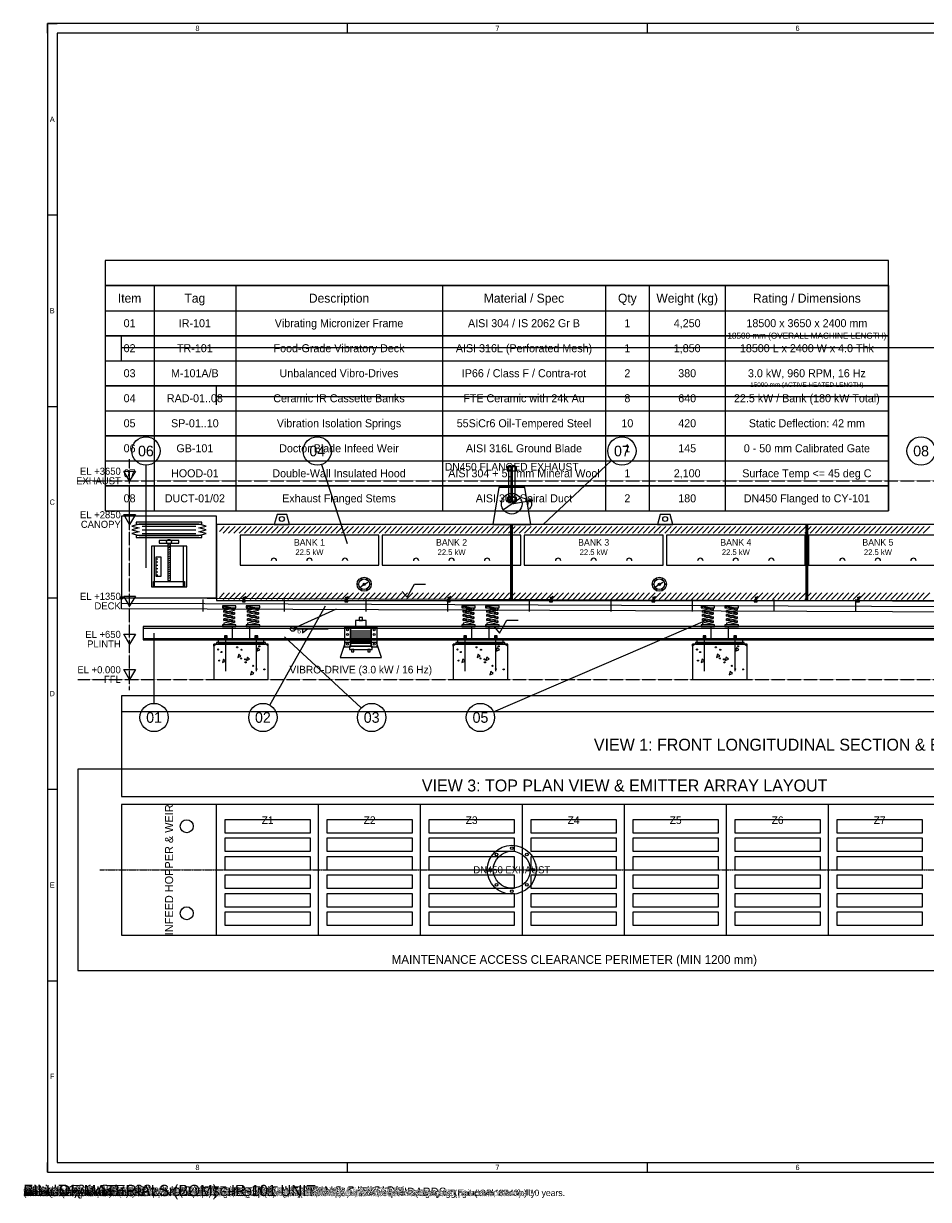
# Model space of a CAD drawing. Header units: metres. Extents: x 0 to 44560, y -62 to 21560.
# Drawn here: x 0 to 16635, y -62 to 21560 of the extents above; entities that cross this region are included whole.
import ezdxf
from ezdxf.enums import TextEntityAlignment as Align

# ---------------------------------------------------------------- set-up
doc = ezdxf.new("R2010")
doc.units = ezdxf.units.M
doc.linetypes.add('CENTER', pattern=[5.08, 3.175, -0.635, 0.635, -0.635])
doc.linetypes.add('DASHED', pattern=[1.524, 1.27, -0.254])
for name, color, linetype in [('BORDER', 7, 'Continuous'), ('DIMENSIONS', 6, 'Continuous'), ('EQUIPMENT', 4, 'Continuous'), ('EQUIPMENT_CENTERLINE', 1, 'Continuous'), ('EQUIPMENT_INTERNALS', 8, 'Continuous'), ('HATCH', 9, 'Continuous'), ('PIPING_PRIMARY', 5, 'Continuous'), ('STRUCTURE', 8, 'Continuous'), ('TABLES', 7, 'Continuous'), ('TAGS', 2, 'Continuous'), ('TEXT', 7, 'Continuous'), ('TITLEBLOCK', 7, 'Continuous'), ('VALVES', 7, 'Continuous')]:
    doc.layers.add(name, color=color, linetype=linetype)

msp = doc.modelspace()

# ---------------------------------------------------------------- linework, layer by layer
at = {"layer": 'BORDER', "color": 7}
for p, q in [((440, 21384), (440, 21560)), ((440, 21560), (616, 21560)), ((5955, 21384), (5955, 21560)), ((11470, 21384), (11470, 21560)), ((440, 18040), (616, 18040)), ((440, 14520), (616, 14520)), ((440, 11000), (616, 11000)), ((440, 7480), (616, 7480)), ((440, 3960), (616, 3960)), ((440, 440), (440, 616)), ((440, 440), (616, 440)), ((5955, 440), (5955, 616)), ((11470, 440), (11470, 616))]:
    msp.add_line(p, q, dxfattribs=at)
for points in [[(440, 440), (44560, 440), (44560, 21560), (440, 21560)], [(616, 616), (44384, 616), (44384, 21384), (616, 21384)]]:
    msp.add_lwpolyline(points, close=True, dxfattribs=at)
at = {"layer": 'BORDER', "color": 8}
msp.add_lwpolyline([(1800, 7350), (21000, 7350), (21000, 9200), (1800, 9200)], close=True, dxfattribs=at)
at = {"layer": 'DIMENSIONS', "color": 6}
for p, q in [((1800, 15350), (1800, 15800)), ((1800, 15600), (27000, 15600)), ((3550, 14550), (3550, 14900)), ((3550, 14700), (25250, 14700))]:
    msp.add_line(p, q, dxfattribs=at)
at = {"layer": 'DIMENSIONS', "color": 8, "linetype": 'DASHED'}
for p, q in [((1950, 9300), (1950, 13550)), ((1000, 13150), (20600, 13150))]:
    msp.add_line(p, q, dxfattribs=at)
at = {"layer": 'DIMENSIONS', "color": 7}
for p, q in [((2250, 13440), (2250, 11550)), ((5480, 13453), (5950, 12000)), ((10810, 13523), (9550, 12350)), ((7050, 11010), (7185, 11250)), ((7185, 11250), (7392, 11250)), ((6960, 11118), (7050, 11010)), ((4527, 9027), (5550, 10850)), ((5750, 10790), (4950, 10430)), ((8639, 8903), (12580, 10600)), ((4950, 10430), (5600, 10430)), ((8660, 10458), (8750, 10350)), ((8750, 10350), (8885, 10590)), ((8885, 10590), (9092, 10590)), ((2400, 9060), (2400, 10350)), ((6209, 8977), (4800, 10280))]:
    msp.add_line(p, q, dxfattribs=at)
at = {"layer": 'DIMENSIONS', "color": 1}
for points in [[(1950, 13150), (1842, 13330), (2058, 13330)], [(1950, 12350), (1842, 12530), (2058, 12530)], [(1950, 10850), (1842, 11030), (2058, 11030)], [(1950, 10150), (1842, 10330), (2058, 10330)], [(1950, 9500), (1842, 9680), (2058, 9680)]]:
    msp.add_lwpolyline(points, close=True, dxfattribs=at)
at = {"layer": 'DIMENSIONS', "color": 7}
msp.add_lwpolyline([(5130, 10430), (5130, 10355), (5220, 10430)], close=True, dxfattribs=at)
for centre, radius in [((2250, 13700), 260), ((5400, 13700), 260), ((11000, 13700), 260), ((16500, 13700), 260), ((4950, 10430), 45), ((2400, 8800), 260), ((4400, 8800), 260), ((6400, 8800), 260), ((8400, 8800), 260)]:
    msp.add_circle(centre, radius, dxfattribs=at)
at = {"layer": 'EQUIPMENT', "color": 4}
for p, q in [((8975, 10950), (8975, 12350)), ((14400, 10950), (14400, 12350)), ((3300, 10750), (3300, 10970)), ((4800, 10750), (4800, 10970)), ((6300, 10750), (6300, 10970)), ((7800, 10750), (7800, 10970)), ((9300, 10750), (9300, 10970)), ((10800, 10750), (10800, 10970)), ((12300, 10750), (12300, 10970)), ((13800, 10750), (13800, 10970)), ((15300, 10750), (15300, 10970))]:
    msp.add_line(p, q, dxfattribs=at)
for points in [[(8625, 12350), (9325, 12350), (9215, 13030), (8735, 13030)], [(1800, 11000), (3550, 11000), (3550, 12500), (1800, 12500)], [(2125, 12355), (1993, 12320), (2125, 12285), (1993, 12250), (2125, 12215), (1993, 12180), (2125, 12145), (3225, 12145), (3357, 12180), (3225, 12215), (3357, 12250), (3225, 12285), (3357, 12320), (3225, 12355)], [(3550, 10950), (25250, 10950), (25250, 12350), (3550, 12350)], [(2350, 11200), (3000, 11200), (3000, 11950), (2350, 11950)], [(2390, 11300), (2960, 11300), (2960, 11200), (2390, 11200)], [(1800, 11000), (27000, 10900), (27000, 10700), (1800, 10800)], [(4036, 10951), (4095, 11014), (4082, 11023), (4028, 10960)], [(5918, 10951), (5977, 11014), (5963, 11023), (5909, 10960)], [(7800, 10951), (7859, 11014), (7845, 11023), (7791, 10960)], [(9682, 10951), (9740, 11014), (9727, 11023), (9673, 10960)], [(11564, 10951), (11622, 11014), (11609, 11023), (11555, 10960)], [(13446, 10951), (13504, 11014), (13491, 11023), (13437, 10960)], [(15327, 10951), (15386, 11014), (15372, 11023), (15318, 10960)], [(5900, 10098), (6008, 10098), (6008, 10462), (5900, 10462)], [(6008, 10109), (6392, 10109), (6392, 10451), (6008, 10451)], [(6392, 10098), (6500, 10098), (6500, 10462), (6392, 10462)], [(1800, 4800), (20300, 4800), (20300, 7200), (1800, 7200)], [(1800, 4800), (3550, 4800), (3550, 7200), (1800, 7200)]]:
    msp.add_lwpolyline(points, close=True, dxfattribs=at)
at = {"layer": 'EQUIPMENT', "color": 7}
for points in [[(6170, 10584), (6230, 10584), (6230, 10641), (6170, 10641)], [(6104, 10451), (6296, 10451), (6296, 10584), (6104, 10584)]]:
    msp.add_lwpolyline(points, close=True, dxfattribs=at)
at = {"layer": 'EQUIPMENT', "color": 4}
for centre, radius in [((8975, 12730), 190), ((6262, 11250), 130), ((11688, 11250), 130), ((1800, 11000), 25), ((8975, 6000), 450)]:
    msp.add_circle(centre, radius, dxfattribs=at)
at = {"layer": 'EQUIPMENT', "color": 7}
for centre, radius in [((6262, 11250), 97.5), ((11688, 11250), 97.5), ((3000, 6800), 120), ((3000, 5200), 120)]:
    msp.add_circle(centre, radius, dxfattribs=at)
at = {"layer": 'EQUIPMENT_CENTERLINE', "color": 1, "linetype": 'CENTER'}
msp.add_line((1400, 6000), (27400, 6000), dxfattribs=at)
at = {"layer": 'EQUIPMENT_INTERNALS', "color": 8}
for p, q in [((2180, 12320), (3170, 12320)), ((2180, 12250), (3170, 12250)), ((2180, 12180), (3170, 12180)), ((6198, 11211), (6328, 11289)), ((11622, 11211), (11752, 11289)), ((1800, 10900), (27000, 10800)), ((6020, 10394), (6380, 10394)), ((6020, 10356), (6380, 10356)), ((6020, 10318), (6380, 10318)), ((6020, 10280), (6380, 10280)), ((6020, 10242), (6380, 10242)), ((6020, 10204), (6380, 10204)), ((6020, 10166), (6380, 10166)), ((3550, 4800), (3550, 7200)), ((5425, 4800), (5425, 7200)), ((7300, 4800), (7300, 7200)), ((9175, 4800), (9175, 7200)), ((11050, 4800), (11050, 7200)), ((12925, 4800), (12925, 7200)), ((14800, 4800), (14800, 7200))]:
    msp.add_line(p, q, dxfattribs=at)
at = {"layer": 'EQUIPMENT_INTERNALS', "color": 1}
for points in [[(3980, 11600), (6532, 11600), (6532, 12150), (3980, 12150)], [(6592, 11600), (9145, 11600), (9145, 12150), (6592, 12150)], [(9205, 11600), (11758, 11600), (11758, 12150), (9205, 12150)], [(11818, 11600), (14370, 11600), (14370, 12150), (11818, 12150)], [(14430, 11600), (16982, 11600), (16982, 12150), (14430, 12150)], [(3700, 6680), (5275, 6680), (5275, 6920), (3700, 6920)], [(5575, 6680), (7150, 6680), (7150, 6920), (5575, 6920)], [(7450, 6680), (9025, 6680), (9025, 6920), (7450, 6920)], [(9325, 6680), (10900, 6680), (10900, 6920), (9325, 6920)], [(11200, 6680), (12775, 6680), (12775, 6920), (11200, 6920)], [(13075, 6680), (14650, 6680), (14650, 6920), (13075, 6920)], [(14950, 6680), (16525, 6680), (16525, 6920), (14950, 6920)], [(3700, 6340), (5275, 6340), (5275, 6580), (3700, 6580)], [(5575, 6340), (7150, 6340), (7150, 6580), (5575, 6580)], [(7450, 6340), (9025, 6340), (9025, 6580), (7450, 6580)], [(9325, 6340), (10900, 6340), (10900, 6580), (9325, 6580)], [(11200, 6340), (12775, 6340), (12775, 6580), (11200, 6580)], [(13075, 6340), (14650, 6340), (14650, 6580), (13075, 6580)], [(14950, 6340), (16525, 6340), (16525, 6580), (14950, 6580)], [(3700, 6000), (5275, 6000), (5275, 6240), (3700, 6240)], [(5575, 6000), (7150, 6000), (7150, 6240), (5575, 6240)], [(7450, 6000), (9025, 6000), (9025, 6240), (7450, 6240)], [(9325, 6000), (10900, 6000), (10900, 6240), (9325, 6240)], [(11200, 6000), (12775, 6000), (12775, 6240), (11200, 6240)], [(13075, 6000), (14650, 6000), (14650, 6240), (13075, 6240)], [(14950, 6000), (16525, 6000), (16525, 6240), (14950, 6240)], [(3700, 5660), (5275, 5660), (5275, 5900), (3700, 5900)], [(5575, 5660), (7150, 5660), (7150, 5900), (5575, 5900)], [(7450, 5660), (9025, 5660), (9025, 5900), (7450, 5900)], [(9325, 5660), (10900, 5660), (10900, 5900), (9325, 5900)], [(11200, 5660), (12775, 5660), (12775, 5900), (11200, 5900)], [(13075, 5660), (14650, 5660), (14650, 5900), (13075, 5900)], [(14950, 5660), (16525, 5660), (16525, 5900), (14950, 5900)], [(3700, 5320), (5275, 5320), (5275, 5560), (3700, 5560)], [(5575, 5320), (7150, 5320), (7150, 5560), (5575, 5560)], [(7450, 5320), (9025, 5320), (9025, 5560), (7450, 5560)], [(9325, 5320), (10900, 5320), (10900, 5560), (9325, 5560)], [(11200, 5320), (12775, 5320), (12775, 5560), (11200, 5560)], [(13075, 5320), (14650, 5320), (14650, 5560), (13075, 5560)], [(14950, 5320), (16525, 5320), (16525, 5560), (14950, 5560)], [(3700, 4980), (5275, 4980), (5275, 5220), (3700, 5220)], [(5575, 4980), (7150, 4980), (7150, 5220), (5575, 5220)], [(7450, 4980), (9025, 4980), (9025, 5220), (7450, 5220)], [(9325, 4980), (10900, 4980), (10900, 5220), (9325, 5220)], [(11200, 4980), (12775, 4980), (12775, 5220), (11200, 5220)], [(13075, 4980), (14650, 4980), (14650, 5220), (13075, 5220)], [(14950, 4980), (16525, 4980), (16525, 5220), (14950, 5220)]]:
    msp.add_lwpolyline(points, close=True, dxfattribs=at)
at = {"layer": 'EQUIPMENT_INTERNALS', "color": 7}
msp.add_circle((8975, 6000), 340, dxfattribs=at)
at = {"layer": 'EQUIPMENT_INTERNALS', "color": 2}
for centre in [(4603, 11680), (5256, 11680), (5909, 11680), (7216, 11680), (7869, 11680), (8522, 11680), (9828, 11680), (10481, 11680), (11134, 11680), (12441, 11680), (13094, 11680), (13747, 11680), (15053, 11680), (15706, 11680), (16359, 11680)]:
    msp.add_arc(centre, 50, 0, 180, dxfattribs=at)
at = {"layer": 'HATCH', "color": 9}
for p, q in [((3690, 12310), (3600, 12220)), ((3669, 12190), (3789, 12310)), ((3768, 12190), (3888, 12310)), ((3867, 12190), (3987, 12310)), ((3966, 12190), (4086, 12310)), ((4065, 12190), (4185, 12310)), ((4164, 12190), (4284, 12310)), ((4263, 12190), (4383, 12310)), ((4362, 12190), (4482, 12310)), ((4461, 12190), (4581, 12310)), ((4560, 12190), (4680, 12310)), ((4659, 12190), (4779, 12310)), ((4758, 12190), (4878, 12310)), ((4857, 12190), (4977, 12310)), ((4956, 12190), (5076, 12310)), ((5055, 12190), (5175, 12310)), ((5154, 12190), (5274, 12310)), ((5253, 12190), (5373, 12310)), ((5352, 12190), (5472, 12310)), ((5451, 12190), (5571, 12310)), ((5550, 12190), (5670, 12310)), ((5649, 12190), (5769, 12310)), ((5748, 12190), (5868, 12310)), ((5847, 12190), (5967, 12310)), ((5946, 12190), (6066, 12310)), ((6045, 12190), (6165, 12310)), ((6144, 12190), (6264, 12310)), ((6243, 12190), (6363, 12310)), ((6342, 12190), (6462, 12310)), ((6441, 12190), (6561, 12310)), ((6540, 12190), (6660, 12310)), ((6639, 12190), (6759, 12310)), ((6738, 12190), (6858, 12310)), ((6837, 12190), (6957, 12310)), ((6936, 12190), (7056, 12310)), ((7035, 12190), (7155, 12310)), ((7134, 12190), (7254, 12310)), ((7233, 12190), (7353, 12310)), ((7332, 12190), (7452, 12310)), ((7431, 12190), (7551, 12310)), ((7530, 12190), (7650, 12310)), ((7629, 12190), (7749, 12310)), ((7728, 12190), (7848, 12310)), ((7827, 12190), (7947, 12310)), ((7926, 12190), (8046, 12310)), ((8025, 12190), (8145, 12310)), ((8124, 12190), (8244, 12310)), ((8223, 12190), (8343, 12310)), ((8322, 12190), (8442, 12310)), ((8421, 12190), (8541, 12310)), ((8520, 12190), (8640, 12310)), ((8619, 12190), (8739, 12310)), ((8717, 12190), (8837, 12310)), ((8816, 12190), (8936, 12310)), ((8915, 12190), (9035, 12310)), ((9014, 12190), (9134, 12310)), ((9113, 12190), (9233, 12310)), ((9212, 12190), (9332, 12310)), ((9311, 12190), (9431, 12310)), ((9410, 12190), (9530, 12310)), ((9509, 12190), (9629, 12310)), ((9608, 12190), (9728, 12310)), ((9707, 12190), (9827, 12310)), ((9806, 12190), (9926, 12310)), ((9905, 12190), (10025, 12310)), ((10004, 12190), (10124, 12310)), ((10103, 12190), (10223, 12310)), ((10202, 12190), (10322, 12310)), ((10301, 12190), (10421, 12310)), ((10400, 12190), (10520, 12310)), ((10499, 12190), (10619, 12310)), ((10598, 12190), (10718, 12310)), ((10697, 12190), (10817, 12310)), ((10796, 12190), (10916, 12310)), ((10895, 12190), (11015, 12310)), ((10994, 12190), (11114, 12310)), ((11093, 12190), (11213, 12310)), ((11192, 12190), (11312, 12310)), ((11291, 12190), (11411, 12310)), ((11390, 12190), (11510, 12310)), ((11489, 12190), (11609, 12310)), ((11588, 12190), (11708, 12310)), ((11687, 12190), (11807, 12310)), ((11786, 12190), (11906, 12310)), ((11885, 12190), (12005, 12310)), ((11984, 12190), (12104, 12310)), ((12083, 12190), (12203, 12310)), ((12182, 12190), (12302, 12310)), ((12281, 12190), (12401, 12310)), ((12380, 12190), (12500, 12310)), ((12479, 12190), (12599, 12310)), ((12578, 12190), (12698, 12310)), ((12677, 12190), (12797, 12310)), ((12776, 12190), (12896, 12310)), ((12875, 12190), (12995, 12310)), ((12974, 12190), (13094, 12310)), ((13073, 12190), (13193, 12310)), ((13172, 12190), (13292, 12310)), ((13271, 12190), (13391, 12310)), ((13370, 12190), (13490, 12310)), ((13469, 12190), (13589, 12310)), ((13568, 12190), (13688, 12310)), ((13667, 12190), (13787, 12310)), ((13766, 12190), (13886, 12310)), ((13865, 12190), (13985, 12310)), ((13964, 12190), (14084, 12310)), ((14063, 12190), (14183, 12310)), ((14162, 12190), (14282, 12310)), ((14261, 12190), (14381, 12310)), ((14360, 12190), (14480, 12310)), ((14459, 12190), (14579, 12310)), ((14558, 12190), (14678, 12310)), ((14657, 12190), (14777, 12310)), ((14756, 12190), (14876, 12310)), ((14855, 12190), (14975, 12310)), ((14954, 12190), (15074, 12310)), ((15053, 12190), (15173, 12310)), ((15152, 12190), (15272, 12310)), ((15251, 12190), (15371, 12310)), ((15350, 12190), (15470, 12310)), ((15449, 12190), (15569, 12310)), ((15548, 12190), (15668, 12310)), ((15647, 12190), (15767, 12310)), ((15746, 12190), (15866, 12310)), ((15845, 12190), (15965, 12310)), ((15944, 12190), (16064, 12310)), ((16043, 12190), (16163, 12310)), ((16142, 12190), (16262, 12310)), ((16241, 12190), (16361, 12310)), ((16340, 12190), (16460, 12310)), ((16439, 12190), (16559, 12310)), ((16538, 12190), (16658, 12310)), ((3690, 11090), (3600, 11000)), ((3669, 10970), (3789, 11090)), ((3768, 10970), (3888, 11090)), ((3867, 10970), (3987, 11090)), ((3966, 10970), (4086, 11090)), ((4065, 10970), (4185, 11090)), ((4164, 10970), (4284, 11090)), ((4263, 10970), (4383, 11090)), ((4362, 10970), (4482, 11090)), ((4461, 10970), (4581, 11090)), ((4560, 10970), (4680, 11090)), ((4659, 10970), (4779, 11090)), ((4758, 10970), (4878, 11090)), ((4857, 10970), (4977, 11090)), ((4956, 10970), (5076, 11090)), ((5055, 10970), (5175, 11090)), ((5154, 10970), (5274, 11090)), ((5253, 10970), (5373, 11090)), ((5352, 10970), (5472, 11090)), ((5451, 10970), (5571, 11090)), ((5550, 10970), (5670, 11090)), ((5649, 10970), (5769, 11090)), ((5748, 10970), (5868, 11090)), ((5847, 10970), (5967, 11090)), ((5946, 10970), (6066, 11090)), ((6045, 10970), (6165, 11090)), ((6144, 10970), (6264, 11090)), ((6243, 10970), (6363, 11090)), ((6342, 10970), (6462, 11090)), ((6441, 10970), (6561, 11090)), ((6540, 10970), (6660, 11090)), ((6639, 10970), (6759, 11090)), ((6738, 10970), (6858, 11090)), ((6837, 10970), (6957, 11090)), ((6936, 10970), (7056, 11090)), ((7035, 10970), (7155, 11090)), ((7134, 10970), (7254, 11090)), ((7233, 10970), (7353, 11090)), ((7332, 10970), (7452, 11090)), ((7431, 10970), (7551, 11090)), ((7530, 10970), (7650, 11090)), ((7629, 10970), (7749, 11090)), ((7728, 10970), (7848, 11090)), ((7827, 10970), (7947, 11090)), ((7926, 10970), (8046, 11090)), ((8025, 10970), (8145, 11090)), ((8124, 10970), (8244, 11090)), ((8223, 10970), (8343, 11090)), ((8322, 10970), (8442, 11090)), ((8421, 10970), (8541, 11090)), ((8520, 10970), (8640, 11090)), ((8619, 10970), (8739, 11090)), ((8717, 10970), (8837, 11090)), ((8816, 10970), (8936, 11090)), ((8915, 10970), (9035, 11090)), ((9014, 10970), (9134, 11090)), ((9113, 10970), (9233, 11090)), ((9212, 10970), (9332, 11090)), ((9311, 10970), (9431, 11090)), ((9410, 10970), (9530, 11090)), ((9509, 10970), (9629, 11090)), ((9608, 10970), (9728, 11090)), ((9707, 10970), (9827, 11090)), ((9806, 10970), (9926, 11090)), ((9905, 10970), (10025, 11090)), ((10004, 10970), (10124, 11090)), ((10103, 10970), (10223, 11090)), ((10202, 10970), (10322, 11090)), ((10301, 10970), (10421, 11090)), ((10400, 10970), (10520, 11090)), ((10499, 10970), (10619, 11090)), ((10598, 10970), (10718, 11090)), ((10697, 10970), (10817, 11090)), ((10796, 10970), (10916, 11090)), ((10895, 10970), (11015, 11090)), ((10994, 10970), (11114, 11090)), ((11093, 10970), (11213, 11090)), ((11192, 10970), (11312, 11090)), ((11291, 10970), (11411, 11090)), ((11390, 10970), (11510, 11090)), ((11489, 10970), (11609, 11090)), ((11588, 10970), (11708, 11090)), ((11687, 10970), (11807, 11090)), ((11786, 10970), (11906, 11090)), ((11885, 10970), (12005, 11090)), ((11984, 10970), (12104, 11090)), ((12083, 10970), (12203, 11090)), ((12182, 10970), (12302, 11090)), ((12281, 10970), (12401, 11090)), ((12380, 10970), (12500, 11090)), ((12479, 10970), (12599, 11090)), ((12578, 10970), (12698, 11090)), ((12677, 10970), (12797, 11090)), ((12776, 10970), (12896, 11090)), ((12875, 10970), (12995, 11090)), ((12974, 10970), (13094, 11090)), ((13073, 10970), (13193, 11090)), ((13172, 10970), (13292, 11090)), ((13271, 10970), (13391, 11090)), ((13370, 10970), (13490, 11090)), ((13469, 10970), (13589, 11090)), ((13568, 10970), (13688, 11090)), ((13667, 10970), (13787, 11090)), ((13766, 10970), (13886, 11090)), ((13865, 10970), (13985, 11090)), ((13964, 10970), (14084, 11090)), ((14063, 10970), (14183, 11090)), ((14162, 10970), (14282, 11090)), ((14261, 10970), (14381, 11090)), ((14360, 10970), (14480, 11090)), ((14459, 10970), (14579, 11090)), ((14558, 10970), (14678, 11090)), ((14657, 10970), (14777, 11090)), ((14756, 10970), (14876, 11090)), ((14855, 10970), (14975, 11090)), ((14954, 10970), (15074, 11090)), ((15053, 10970), (15173, 11090)), ((15152, 10970), (15272, 11090)), ((15251, 10970), (15371, 11090)), ((15350, 10970), (15470, 11090)), ((15449, 10970), (15569, 11090)), ((15548, 10970), (15668, 11090)), ((15647, 10970), (15767, 11090)), ((15746, 10970), (15866, 11090)), ((15845, 10970), (15965, 11090)), ((15944, 10970), (16064, 11090)), ((16043, 10970), (16163, 11090)), ((16142, 10970), (16262, 11090)), ((16241, 10970), (16361, 11090)), ((16340, 10970), (16460, 11090)), ((16439, 10970), (16559, 11090)), ((16538, 10970), (16658, 11090))]:
    msp.add_line(p, q, dxfattribs=at)
at = {"layer": 'HATCH', "color": 7}
for points in [[(3550, 10150), (4450, 10150), (4450, 10180), (3550, 10180)], [(7950, 10150), (8850, 10150), (8850, 10180), (7950, 10180)], [(12350, 10150), (13250, 10150), (13250, 10180), (12350, 10180)]]:
    msp.add_lwpolyline(points, close=True, dxfattribs=at)
at = {"layer": 'HATCH', "color": 8}
for points in [[(3939, 9905), (3997, 9928), (3956, 9963), (3939, 9905)], [(4288, 10019), (4347, 10043), (4306, 10078), (4288, 10019)], [(8339, 9905), (8397, 9928), (8356, 9963), (8339, 9905)], [(8688, 10019), (8747, 10043), (8706, 10078), (8688, 10019)], [(12739, 9905), (12797, 9928), (12756, 9963), (12739, 9905)], [(13088, 10019), (13147, 10043), (13106, 10078), (13088, 10019)], [(3658, 9812), (3716, 9836), (3675, 9871), (3658, 9812)], [(4098, 9850), (4157, 9873), (4116, 9908), (4098, 9850)], [(8058, 9812), (8116, 9836), (8075, 9871), (8058, 9812)], [(8498, 9850), (8557, 9873), (8516, 9908), (8498, 9850)], [(12458, 9812), (12516, 9836), (12475, 9871), (12458, 9812)], [(12898, 9850), (12957, 9873), (12916, 9908), (12898, 9850)], [(4173, 9586), (4232, 9609), (4191, 9644), (4173, 9586)], [(8573, 9586), (8632, 9609), (8591, 9644), (8573, 9586)], [(12973, 9586), (13032, 9609), (12991, 9644), (12973, 9586)]]:
    msp.add_lwpolyline(points, close=True, dxfattribs=at)
for centre in [(3580, 10050), (3638, 10004), (3927, 10090), (4009, 10046), (4335, 10109), (7980, 10050), (8038, 10004), (8327, 10090), (8409, 10046), (8735, 10109), (12380, 10050), (12438, 10004), (12727, 10090), (12809, 10046), (13135, 10109), (3598, 9846), (4001, 9886), (4076, 9869), (4084, 9814), (4222, 9750), (7998, 9846), (8401, 9886), (8476, 9869), (8484, 9814), (8622, 9750), (12398, 9846), (12801, 9886), (12876, 9869), (12884, 9814), (13022, 9750), (4282, 9690), (4427, 9683), (8682, 9690), (8827, 9683), (13082, 9690), (13227, 9683)]:
    msp.add_circle(centre, 9.75, dxfattribs=at)
at = {"layer": 'PIPING_PRIMARY', "color": 7}
for points in [[(8915, 12750), (8965, 12750), (8965, 13430), (8915, 13430)], [(8985, 12750), (9035, 12750), (9035, 13430), (8985, 13430)]]:
    msp.add_lwpolyline(points, close=True, dxfattribs=at)
at = {"layer": 'PIPING_PRIMARY', "color": 8}
msp.add_lwpolyline([(8965, 12865), (8985, 12865), (8985, 13315), (8965, 13315)], close=True, dxfattribs=at)
at = {"layer": 'STRUCTURE', "color": 7}
for p, q in [((8960, 10950), (8960, 12350)), ((8990, 10950), (8990, 12350)), ((14385, 10950), (14385, 12350)), ((14415, 10950), (14415, 12350)), ((4050, 10951), (4050, 11005)), ((5932, 10951), (5932, 11005)), ((7814, 10951), (7814, 11005)), ((9695, 10951), (9695, 11005)), ((11577, 10951), (11577, 11005)), ((13459, 10951), (13459, 11005)), ((15341, 10951), (15341, 11005)), ((2200, 10445), (26600, 10445)), ((3840, 10230), (3840, 10470)), ((4160, 10230), (4160, 10470)), ((8240, 10230), (8240, 10470)), ((8560, 10230), (8560, 10470)), ((12640, 10230), (12640, 10470)), ((12960, 10230), (12960, 10470)), ((2200, 10255), (26600, 10255)), ((3720, 9650), (3720, 10310)), ((4280, 9650), (4280, 10310)), ((8120, 9650), (8120, 10310)), ((8680, 9650), (8680, 10310)), ((12520, 9650), (12520, 10310)), ((13080, 9650), (13080, 10310))]:
    msp.add_line(p, q, dxfattribs=at)
at = {"layer": 'STRUCTURE', "color": 8}
for p, q in [((2410, 11200), (2410, 11950)), ((2650, 11920), (2700, 11935)), ((2650, 11880), (2700, 11895)), ((2940, 11200), (2940, 11950)), ((2650, 11840), (2700, 11855)), ((2650, 11800), (2700, 11815)), ((2650, 11760), (2700, 11775)), ((2650, 11720), (2700, 11735)), ((2650, 11680), (2700, 11695)), ((2650, 11640), (2700, 11655)), ((2650, 11600), (2700, 11615)), ((2650, 11560), (2700, 11575)), ((2650, 11520), (2700, 11535)), ((2650, 11480), (2700, 11495)), ((2650, 11440), (2700, 11455)), ((2650, 11400), (2700, 11415)), ((2650, 11360), (2700, 11375))]:
    msp.add_line(p, q, dxfattribs=at)
at = {"layer": 'STRUCTURE', "color": 8, "linetype": 'DASHED'}
msp.add_line((1000, 9500), (28000, 9500), dxfattribs=at)
at = {"layer": 'STRUCTURE', "color": 7}
for points in [[(8890, 13335), (9060, 13335), (9060, 13409), (8890, 13409)], [(8890, 12770), (9060, 12770), (9060, 12844), (8890, 12844)], [(2070, 12355), (3280, 12355), (3280, 12390), (2070, 12390)], [(4610, 12350), (4890, 12350), (4840, 12530), (4660, 12530)], [(11656, 12350), (11936, 12350), (11886, 12530), (11706, 12530)], [(2070, 12110), (3280, 12110), (3280, 12145), (2070, 12145)], [(2495, 12005), (2855, 12005), (2855, 12055), (2495, 12055)], [(2650, 11320), (2700, 11320), (2700, 11990), (2650, 11990)], [(3655, 10815), (3905, 10815), (3905, 10850), (3655, 10850)], [(4023, 10924), (4077, 10924), (4077, 10960), (4023, 10960)], [(4095, 10815), (4345, 10815), (4345, 10850), (4095, 10850)], [(5905, 10924), (5959, 10924), (5959, 10960), (5905, 10960)], [(7787, 10924), (7841, 10924), (7841, 10960), (7787, 10960)], [(8055, 10815), (8305, 10815), (8305, 10850), (8055, 10850)], [(8495, 10815), (8745, 10815), (8745, 10850), (8495, 10850)], [(9668, 10924), (9722, 10924), (9722, 10960), (9668, 10960)], [(11550, 10924), (11604, 10924), (11604, 10960), (11550, 10960)], [(12455, 10815), (12705, 10815), (12705, 10850), (12455, 10850)], [(12895, 10815), (13145, 10815), (13145, 10850), (12895, 10850)], [(13432, 10924), (13486, 10924), (13486, 10960), (13432, 10960)], [(15314, 10924), (15368, 10924), (15368, 10960), (15314, 10960)], [(3680, 10738), (3880, 10776), (3880, 10808), (3680, 10770)], [(3680, 10660), (3880, 10699), (3880, 10731), (3680, 10692)], [(3680, 10582), (3880, 10621), (3880, 10653), (3680, 10614)], [(4120, 10738), (4320, 10776), (4320, 10808), (4120, 10770)], [(4120, 10660), (4320, 10699), (4320, 10731), (4120, 10692)], [(4120, 10582), (4320, 10621), (4320, 10653), (4120, 10614)], [(8080, 10738), (8280, 10776), (8280, 10808), (8080, 10770)], [(8080, 10660), (8280, 10699), (8280, 10731), (8080, 10692)], [(8080, 10582), (8280, 10621), (8280, 10653), (8080, 10614)], [(8520, 10738), (8720, 10776), (8720, 10808), (8520, 10770)], [(8520, 10660), (8720, 10699), (8720, 10731), (8520, 10692)], [(8520, 10582), (8720, 10621), (8720, 10653), (8520, 10614)], [(12480, 10738), (12680, 10776), (12680, 10808), (12480, 10770)], [(12480, 10660), (12680, 10699), (12680, 10731), (12480, 10692)], [(12480, 10582), (12680, 10621), (12680, 10653), (12480, 10614)], [(12920, 10738), (13120, 10776), (13120, 10808), (12920, 10770)], [(12920, 10660), (13120, 10699), (13120, 10731), (12920, 10692)], [(12920, 10582), (13120, 10621), (13120, 10653), (12920, 10614)], [(3655, 10470), (3905, 10470), (3905, 10505), (3655, 10505)], [(3680, 10505), (3880, 10544), (3880, 10576), (3680, 10537)], [(4095, 10470), (4345, 10470), (4345, 10505), (4095, 10505)], [(4120, 10505), (4320, 10544), (4320, 10576), (4120, 10537)], [(8055, 10470), (8305, 10470), (8305, 10505), (8055, 10505)], [(8080, 10505), (8280, 10544), (8280, 10576), (8080, 10537)], [(8495, 10470), (8745, 10470), (8745, 10505), (8495, 10505)], [(8520, 10505), (8720, 10544), (8720, 10576), (8520, 10537)], [(12455, 10470), (12705, 10470), (12705, 10505), (12455, 10505)], [(12480, 10505), (12680, 10544), (12680, 10576), (12480, 10537)], [(12895, 10470), (13145, 10470), (13145, 10505), (12895, 10505)], [(12920, 10505), (13120, 10544), (13120, 10576), (12920, 10537)], [(3580, 10180), (4420, 10180), (4420, 10230), (3580, 10230)], [(3695, 10230), (3745, 10230), (3745, 10300), (3695, 10300)], [(4255, 10230), (4305, 10230), (4305, 10300), (4255, 10300)], [(7980, 10180), (8820, 10180), (8820, 10230), (7980, 10230)], [(8095, 10230), (8145, 10230), (8145, 10300), (8095, 10300)], [(8655, 10230), (8705, 10230), (8705, 10300), (8655, 10300)], [(12380, 10180), (13220, 10180), (13220, 10230), (12380, 10230)], [(12495, 10230), (12545, 10230), (12545, 10300), (12495, 10300)], [(13055, 10230), (13105, 10230), (13105, 10300), (13055, 10300)], [(3500, 10110), (3500, 10150), (3540, 10150)], [(4500, 10110), (4500, 10150), (4460, 10150)], [(6028, 10006), (6072, 10006), (6072, 10052), (6028, 10052)], [(6328, 10006), (6372, 10006), (6372, 10052), (6328, 10052)], [(7900, 10110), (7900, 10150), (7940, 10150)], [(8900, 10110), (8900, 10150), (8860, 10150)], [(12300, 10110), (12300, 10150), (12340, 10150)], [(13300, 10110), (13300, 10150), (13260, 10150)]]:
    msp.add_lwpolyline(points, close=True, dxfattribs=at)
at = {"layer": 'STRUCTURE', "color": 8}
for points in [[(3880, 10776), (3680, 10815), (3680, 10847), (3880, 10808)], [(4320, 10776), (4120, 10815), (4120, 10847), (4320, 10808)], [(8280, 10776), (8080, 10815), (8080, 10847), (8280, 10808)], [(8720, 10776), (8520, 10815), (8520, 10847), (8720, 10808)], [(12680, 10776), (12480, 10815), (12480, 10847), (12680, 10808)], [(13120, 10776), (12920, 10815), (12920, 10847), (13120, 10808)], [(3880, 10699), (3680, 10738), (3680, 10770), (3880, 10731)], [(3880, 10621), (3680, 10660), (3680, 10692), (3880, 10653)], [(3880, 10544), (3680, 10582), (3680, 10614), (3880, 10576)], [(4320, 10699), (4120, 10738), (4120, 10770), (4320, 10731)], [(4320, 10621), (4120, 10660), (4120, 10692), (4320, 10653)], [(4320, 10544), (4120, 10582), (4120, 10614), (4320, 10576)], [(8280, 10699), (8080, 10738), (8080, 10770), (8280, 10731)], [(8280, 10621), (8080, 10660), (8080, 10692), (8280, 10653)], [(8280, 10544), (8080, 10582), (8080, 10614), (8280, 10576)], [(8720, 10699), (8520, 10738), (8520, 10770), (8720, 10731)], [(8720, 10621), (8520, 10660), (8520, 10692), (8720, 10653)], [(8720, 10544), (8520, 10582), (8520, 10614), (8720, 10576)], [(12680, 10699), (12480, 10738), (12480, 10770), (12680, 10731)], [(12680, 10621), (12480, 10660), (12480, 10692), (12680, 10653)], [(12680, 10544), (12480, 10582), (12480, 10614), (12680, 10576)], [(13120, 10699), (12920, 10738), (12920, 10770), (13120, 10731)], [(13120, 10621), (12920, 10660), (12920, 10692), (13120, 10653)], [(13120, 10544), (12920, 10582), (12920, 10614), (13120, 10576)], [(2200, 10230), (26600, 10230), (26600, 10470), (2200, 10470)], [(5820, 9900), (6580, 9900), (6490, 10180), (5910, 10180)], [(3500, 9500), (4500, 9500), (4500, 10150), (3500, 10150)], [(5990, 10052), (6410, 10052), (6410, 10109), (5990, 10109)], [(7900, 9500), (8900, 9500), (8900, 10150), (7900, 10150)], [(12300, 9500), (13300, 9500), (13300, 10150), (12300, 10150)]]:
    msp.add_lwpolyline(points, close=True, dxfattribs=at)
at = {"layer": 'STRUCTURE', "color": 7}
for centre, radius in [((4750, 12450), 45), ((11796, 12450), 45), ((2675, 12030), 45), ((6148, 11250), 10.4), ((6205, 11349), 10.4), ((6262, 11250), 20.8), ((6320, 11349), 10.4), ((6377, 11250), 10.4), ((11573, 11250), 10.4), ((11630, 11349), 10.4), ((11688, 11250), 20.8), ((11745, 11349), 10.4), ((11802, 11250), 10.4), ((6205, 11151), 10.4), ((6320, 11151), 10.4), ((11630, 11151), 10.4), ((11745, 11151), 10.4), ((4050, 10951), 10.8), ((4050, 11005), 7.2), ((5932, 10951), 10.8), ((5932, 11005), 7.2), ((7814, 10951), 10.8), ((7814, 11005), 7.2), ((9695, 10951), 10.8), ((9695, 11005), 7.2), ((11577, 10951), 10.8), ((11577, 11005), 7.2), ((13459, 10951), 10.8), ((13459, 11005), 7.2), ((15341, 10951), 10.8), ((15341, 11005), 7.2), ((5954, 10413), 18), ((6446, 10413), 18), ((5954, 10326), 18), ((5954, 10234), 18), ((5954, 10147), 18), ((6446, 10326), 18), ((6446, 10234), 18), ((6446, 10147), 18), ((8696, 6279), 25), ((8975, 6395), 25), ((9254, 6279), 25), ((8580, 6000), 25), ((9370, 6000), 25), ((8696, 5721), 25), ((8975, 5605), 25), ((9254, 5721), 25)]:
    msp.add_circle(centre, radius, dxfattribs=at)
at = {"layer": 'TABLES', "color": 7}
for p, q in [((2400, 16740), (2400, 12600)), ((3900, 16740), (3900, 12600)), ((7700, 16740), (7700, 12600)), ((10700, 16740), (10700, 12600)), ((11500, 16740), (11500, 12600)), ((12900, 16740), (12900, 12600)), ((15900, 16740), (15900, 12600)), ((1500, 16280), (15900, 16280)), ((2400, 16280), (2400, 15820)), ((3900, 16280), (3900, 15820)), ((7700, 16280), (7700, 15820)), ((10700, 16280), (10700, 15820)), ((11500, 16280), (11500, 15820)), ((12900, 16280), (12900, 15820)), ((15900, 16280), (15900, 15820)), ((1500, 15820), (15900, 15820)), ((2400, 15820), (2400, 15360)), ((3900, 15820), (3900, 15360)), ((7700, 15820), (7700, 15360)), ((10700, 15820), (10700, 15360)), ((11500, 15820), (11500, 15360)), ((12900, 15820), (12900, 15360)), ((15900, 15820), (15900, 15360)), ((1500, 15360), (15900, 15360)), ((2400, 15360), (2400, 14900)), ((3900, 15360), (3900, 14900)), ((7700, 15360), (7700, 14900)), ((10700, 15360), (10700, 14900)), ((11500, 15360), (11500, 14900)), ((12900, 15360), (12900, 14900)), ((15900, 15360), (15900, 14900)), ((1500, 14900), (15900, 14900)), ((2400, 14900), (2400, 14440)), ((3900, 14900), (3900, 14440)), ((7700, 14900), (7700, 14440)), ((10700, 14900), (10700, 14440)), ((11500, 14900), (11500, 14440)), ((12900, 14900), (12900, 14440)), ((15900, 14900), (15900, 14440)), ((1500, 14440), (15900, 14440)), ((2400, 14440), (2400, 13980)), ((3900, 14440), (3900, 13980)), ((7700, 14440), (7700, 13980)), ((10700, 14440), (10700, 13980)), ((11500, 14440), (11500, 13980)), ((12900, 14440), (12900, 13980)), ((15900, 14440), (15900, 13980)), ((1500, 13980), (15900, 13980)), ((2400, 13980), (2400, 13520)), ((3900, 13980), (3900, 13520)), ((7700, 13980), (7700, 13520)), ((10700, 13980), (10700, 13520)), ((11500, 13980), (11500, 13520)), ((12900, 13980), (12900, 13520)), ((15900, 13980), (15900, 13520)), ((1500, 13520), (15900, 13520)), ((2400, 13520), (2400, 13060)), ((3900, 13520), (3900, 13060)), ((7700, 13520), (7700, 13060)), ((10700, 13520), (10700, 13060)), ((11500, 13520), (11500, 13060)), ((12900, 13520), (12900, 13060)), ((15900, 13520), (15900, 13060)), ((1500, 13060), (15900, 13060)), ((2400, 13060), (2400, 12600)), ((3900, 13060), (3900, 12600)), ((7700, 13060), (7700, 12600)), ((10700, 13060), (10700, 12600)), ((11500, 13060), (11500, 12600)), ((12900, 13060), (12900, 12600)), ((15900, 13060), (15900, 12600)), ((1800, 8910), (21000, 8910))]:
    msp.add_line(p, q, dxfattribs=at)
for points in [[(1500, 12600), (15900, 12600), (15900, 17200), (1500, 17200)], [(1500, 16740), (15900, 16740), (15900, 17200), (1500, 17200)], [(1500, 16280), (15900, 16280), (15900, 16740), (1500, 16740)], [(1500, 15360), (15900, 15360), (15900, 15820), (1500, 15820)], [(1500, 14440), (15900, 14440), (15900, 14900), (1500, 14900)], [(1500, 13520), (15900, 13520), (15900, 13980), (1500, 13980)], [(1500, 12600), (15900, 12600), (15900, 13060), (1500, 13060)]]:
    msp.add_lwpolyline(points, close=True, dxfattribs=at)
at = {"layer": 'TAGS', "color": 2}
msp.add_lwpolyline([(1000, 4150), (21100, 4150), (21100, 7850), (1000, 7850)], close=True, dxfattribs=at)
at = {"layer": 'TEXT', "color": 7}
for p, q in [((2430, 11720), (2470, 11720)), ((2430, 11660), (2470, 11660)), ((2430, 11600), (2470, 11600)), ((2430, 11540), (2470, 11540)), ((2430, 11480), (2470, 11480)), ((2430, 11420), (2470, 11420))]:
    msp.add_line(p, q, dxfattribs=at)
msp.add_lwpolyline([(2430, 11400), (2530, 11400), (2530, 11750), (2430, 11750)], close=True, dxfattribs=at)
at = {"layer": 'VALVES', "color": 7}
for p, q in [((8826, 12625), (9124, 12835)), ((8975, 12730), (9325, 12790))]:
    msp.add_line(p, q, dxfattribs=at)
msp.add_circle((9325, 12790), 25, dxfattribs=at)
msp.add_arc((9205, 12730), 140, -45, 45, dxfattribs=at)

# ---------------------------------------------------------------- texts
at = {"layer": 'BORDER', "color": 7}
for s, p in [('8', (3198, 21472)), ('7', (8712, 21472)), ('6', (14228, 21472)), ('A', (528, 19800)), ('B', (528, 16280)), ('C', (528, 12760)), ('D', (528, 9240)), ('E', (528, 5720)), ('F', (528, 2200)), ('8', (3198, 528)), ('7', (8712, 528)), ('6', (14228, 528))]:
    msp.add_text(s, height=96.8, dxfattribs=at).set_placement(p, align=Align.MIDDLE_CENTER)
at = {"layer": 'DIMENSIONS', "color": 6}
for s, height, p in [('18500 mm (OVERALL MACHINE LENGTH)', 112, (14400, 15820)), ('15000 mm (ACTIVE HEATED LENGTH)', 84, (14400, 14920))]:
    msp.add_text(s, height=height, dxfattribs=at).set_placement(p, align=Align.MIDDLE_CENTER)
at = {"layer": 'DIMENSIONS', "color": 7}
for s, p in [('06', (2250, 13700)), ('04', (5400, 13700)), ('07', (11000, 13700)), ('08', (16500, 13700)), ('01', (2400, 8800)), ('02', (4400, 8800)), ('03', (6400, 8800)), ('05', (8400, 8800))]:
    msp.add_text(s, height=195, dxfattribs=at).set_placement(p, align=Align.MIDDLE_CENTER)
for s, height, p in [('EXHAUST', 130, (1788, 13152)), ('EL +3650', 130, (1788, 13328)), ('EL +2850', 130, (1788, 12528)), ('CANOPY', 130, (1788, 12352)), ('EL +1350', 130, (1788, 11028)), ('DECK', 130, (1788, 10852)), ('EL +650', 130, (1788, 10328)), ('6', 90, (5100, 10392)), ('PLINTH', 130, (1788, 10152)), ('EL +0.000', 130, (1788, 9678)), ('FFL', 130, (1788, 9502))]:
    msp.add_text(s, height=height, dxfattribs=at).set_placement(p, align=Align.MIDDLE_RIGHT)
for s, height in [('TYP', 90), ('TYP', 90), ('Ra 0.8', 85), ('Ra 6.3', 85)]:
    msp.add_text(s, height=height, dxfattribs=at).set_placement((0, 0))
at = {"layer": 'DIMENSIONS', "color": 8}
for s in ['EP', 'PNT']:
    msp.add_text(s, height=75, dxfattribs=at).set_placement((0, 0))
at = {"layer": 'EQUIPMENT', "color": 7}
for s in ['(ADJUSTABLE GATE)', '15 mm CALIBRATED WEIR']:
    msp.add_text(s, height=120, dxfattribs=at).set_placement((0, 0))
at = {"layer": 'EQUIPMENT_INTERNALS', "color": 1}
for s, height, p in [('BANK 1', 120, (5256, 12020)), ('22.5 kW', 105, (5256, 11840)), ('BANK 2', 120, (7869, 12020)), ('22.5 kW', 105, (7869, 11840)), ('BANK 3', 120, (10481, 12020)), ('22.5 kW', 105, (10481, 11840)), ('BANK 4', 120, (13094, 12020)), ('22.5 kW', 105, (13094, 11840)), ('BANK 5', 120, (15706, 12020)), ('22.5 kW', 105, (15706, 11840))]:
    msp.add_text(s, height=height, dxfattribs=at).set_placement(p, align=Align.MIDDLE_CENTER)
at = {"layer": 'TABLES', "color": 7}
for s, height, p in [('Item', 165.6, (1950, 16510)), ('Tag', 165.6, (3150, 16510)), ('Description', 165.6, (5800, 16510)), ('Material / Spec', 165.6, (9200, 16510)), ('Qty', 165.6, (11100, 16510)), ('Weight (kg)', 165.6, (12200, 16510)), ('Rating / Dimensions', 165.6, (14400, 16510)), ('01', 147.2, (1950, 16050)), ('IR-101', 147.2, (3150, 16050)), ('Vibrating Micronizer Frame', 147.2, (5800, 16050)), ('AISI 304 / IS 2062 Gr B', 147.2, (9200, 16050)), ('1', 147, (11100, 16050)), ('4,250', 147.2, (12200, 16050)), ('18500 x 3650 x 2400 mm', 147.2, (14400, 16050)), ('02', 147.2, (1950, 15590)), ('TR-101', 147.2, (3150, 15590)), ('Food-Grade Vibratory Deck', 147.2, (5800, 15590)), ('AISI 316L (Perforated Mesh)', 147.2, (9200, 15590)), ('1', 147, (11100, 15590)), ('1,850', 147.2, (12200, 15590)), ('18500 L x 2400 W x 4.0 Thk', 147.2, (14400, 15590)), ('03', 147.2, (1950, 15130)), ('M-101A/B', 147.2, (3150, 15130)), ('Unbalanced Vibro-Drives', 147.2, (5800, 15130)), ('IP66 / Class F / Contra-rot', 147.2, (9200, 15130)), ('2', 147, (11100, 15130)), ('380', 147.2, (12200, 15130)), ('3.0 kW, 960 RPM, 16 Hz', 147.2, (14400, 15130)), ('04', 147.2, (1950, 14670)), ('RAD-01..08', 147.2, (3150, 14670)), ('Ceramic IR Cassette Banks', 147.2, (5800, 14670)), ('FTE Ceramic with 24k Au', 147.2, (9200, 14670)), ('8', 147, (11100, 14670)), ('640', 147.2, (12200, 14670)), ('22.5 kW / Bank (180 kW Total)', 147.2, (14400, 14670)), ('05', 147.2, (1950, 14210)), ('SP-01..10', 147.2, (3150, 14210)), ('Vibration Isolation Springs', 147.2, (5800, 14210)), ('55SiCr6 Oil-Tempered Steel', 147.2, (9200, 14210)), ('10', 147.2, (11100, 14210)), ('420', 147.2, (12200, 14210)), ('Static Deflection: 42 mm', 147.2, (14400, 14210)), ('06', 147.2, (1950, 13750)), ('GB-101', 147.2, (3150, 13750)), ('Doctor Blade Infeed Weir', 147.2, (5800, 13750)), ('AISI 316L Ground Blade', 147.2, (9200, 13750)), ('1', 147, (11100, 13750)), ('145', 147.2, (12200, 13750)), ('0 - 50 mm Calibrated Gate', 147.2, (14400, 13750)), ('07', 147.2, (1950, 13290)), ('HOOD-01', 147.2, (3150, 13290)), ('Double-Wall Insulated Hood', 147.2, (5800, 13290)), ('AISI 304 + 50 mm Mineral Wool', 147.2, (9200, 13290)), ('1', 147, (11100, 13290)), ('2,100', 147.2, (12200, 13290)), ('Surface Temp <= 45 deg C', 147.2, (14400, 13290)), ('08', 147.2, (1950, 12830)), ('DUCT-01/02', 147.2, (3150, 12830)), ('Exhaust Flanged Stems', 147.2, (5800, 12830)), ('AISI 304 Spiral Duct', 147.2, (9200, 12830)), ('2', 147, (11100, 12830)), ('180', 147.2, (12200, 12830)), ('DN450 Flanged to CY-101', 147.2, (14400, 12830))]:
    msp.add_text(s, height=height, dxfattribs=at).set_placement(p, align=Align.MIDDLE_CENTER)
for s, height in [('BILL OF MATERIALS (BOM) - IR-101 UNIT', 207), ('DESIGN PARAMETERS & NOZZLE SCHEDULE', 157.5)]:
    msp.add_text(s, height=height, dxfattribs=at).set_placement((0, 0))
at = {"layer": 'TAGS', "color": 7}
for s, height, p in [('DN450 FLANGED EXHAUST', 140, (8975, 13410)), ('DN450 EXHAUST', 130, (8975, 6000))]:
    msp.add_text(s, height=height, dxfattribs=at).set_placement(p, align=Align.MIDDLE_CENTER)
at = {"layer": 'TAGS', "color": 1}
for s, p in [('VIBRO-DRIVE (3.0 kW / 16 Hz)', (6200, 9680)), ('Z1', (4488, 6912)), ('Z2', (6362, 6912)), ('Z3', (8238, 6912)), ('Z4', (10112, 6912)), ('Z5', (11988, 6912)), ('Z6', (13862, 6912)), ('Z7', (15738, 6912))]:
    msp.add_text(s, height=140, dxfattribs=at).set_placement(p, align=Align.MIDDLE_CENTER)
at = {"layer": 'TAGS', "color": 7}
msp.add_text('INFEED HOPPER & WEIR', height=150, rotation=90, dxfattribs=at).set_placement((2675, 6000), align=Align.MIDDLE_CENTER)
at = {"layer": 'TAGS', "color": 2}
msp.add_text('MAINTENANCE ACCESS CLEARANCE PERIMETER (MIN 1200 mm)', height=160, dxfattribs=at).set_placement((10125, 4350), align=Align.MIDDLE_CENTER)
at = {"layer": 'TAGS', "color": 8}
for s in ['AIR PURGE COOLING SLOTS', '25 mm NON-SHRINK GROUT']:
    msp.add_text(s, height=120, dxfattribs=at).set_placement((0, 0))
at = {"layer": 'TAGS', "color": 4}
msp.add_text('AISI 316L TROUGH BRACKET', height=115, dxfattribs=at).set_placement((0, 0))
at = {"layer": 'TAGS', "color": 1}
for s in ['TWIN QUARTZ HALOGEN TUBES', '55SiCr6 DUAL COIL SPRING', '(k = 185 N/mm, 42 mm Defl)', '(Peak Lambda = 1.2 - 2.6 um)', '(28.5 kW/m2 Uniform Bed)', 'DOWNWARD RADIANT FLUX']:
    msp.add_text(s, height=115, dxfattribs=at).set_placement((0, 0))
at = {"layer": 'TAGS', "color": 7}
for s, height in [('STEATITE CERAMIC TERMINAL', 120), ('M24 Gr 8.8 ANCHOR BOLTS', 130)]:
    msp.add_text(s, height=height, dxfattribs=at).set_placement((0, 0))
at = {"layer": 'TEXT', "color": 7}
for s, p in [('VIEW 1: FRONT LONGITUDINAL SECTION & ELEVATION', (14400, 8300)), ('VIEW 3: TOP PLAN VIEW & EMITTER ARRAY LAYOUT', (11050, 7550))]:
    msp.add_text(s, height=220, dxfattribs=at).set_placement(p, align=Align.MIDDLE_CENTER)
at = {"layer": 'TEXT', "color": 8}
for s in ['4. Vibration isolation: 55SiCr6 shot-peened coil springs, k=185 N/mm, max defl. 42 mm, rated load 2100 kg/spring pair (ISO 10243).', '3. Product-contact surfaces: AISI 316L electro-polished to Ra <= 0.8 um (ISO 4287). Passivated per ASTM A967 (nitric acid, 60 min).', '5. IR emitter cassettes are field-replaceable (tool-free 6-bolt bezel). Quartz tube replacement interval: 8000 operating hours or annually.', '2. All welded joints per ASME Section IX (2021 Ed). Radiographic exam per ASME Section V, Article 2 (RT-1). NDE records retained 10 years.', '1. All dimensions in mm. Fabrication tolerances to ISO 2768-m (medium) unless otherwise noted on this drawing.']:
    msp.add_text(s, height=118, dxfattribs=at).set_placement((0, 0))
at = {"layer": 'TEXT', "color": 7}
msp.add_text('GENERAL NOTES, ENGINEERING TOLERANCES & FABRICATION STANDARDS', height=155, dxfattribs=at).set_placement((0, 0))
at = {"layer": 'TITLEBLOCK', "color": 7}
for s, height in [('TOOR DAL HTC RESOLUTION', 130), ('1:25 / SI (mm)', 130), ('PROCESS / MECHANICAL', 130), ('MECHANICAL GENERAL ARRANGEMENT & MULTI-VIEW BLUEPRINT', 160), ('FINNOAQ CHEMICAL & INDUSTRIAL ENGINEERING DIVISION', 180)]:
    msp.add_text(s, height=height, dxfattribs=at).set_placement((0, 0))
at = {"layer": 'TITLEBLOCK', "color": 8}
for s, height in [('SCALE / UNITS:', 95), ('REV / STATUS:', 95), ('PROJECT:', 95), ('DISCIPLINE:', 95), ('DRAWING TITLE:', 100), ('DRAWING NUMBER:', 100), ('PROCESS DESIGN & PLANT ENGINEERING CENTER | ADVANCED PILOT FACILITY', 120), ('IR-101 CONTINUOUS VIBRATING INFRARED MICRONIZER (18,500 x 3,650 x 2,400 mm)', 110)]:
    msp.add_text(s, height=height, dxfattribs=at).set_placement((0, 0))
at = {"layer": 'TITLEBLOCK', "color": 3}
msp.add_text('REV 0 / APPROVED', height=130, dxfattribs=at).set_placement((0, 0))
at = {"layer": 'TITLEBLOCK', "color": 1}
msp.add_text('FIN-IR101-GA-002', height=210, dxfattribs=at).set_placement((0, 0))

doc.saveas('drawing.dxf')
